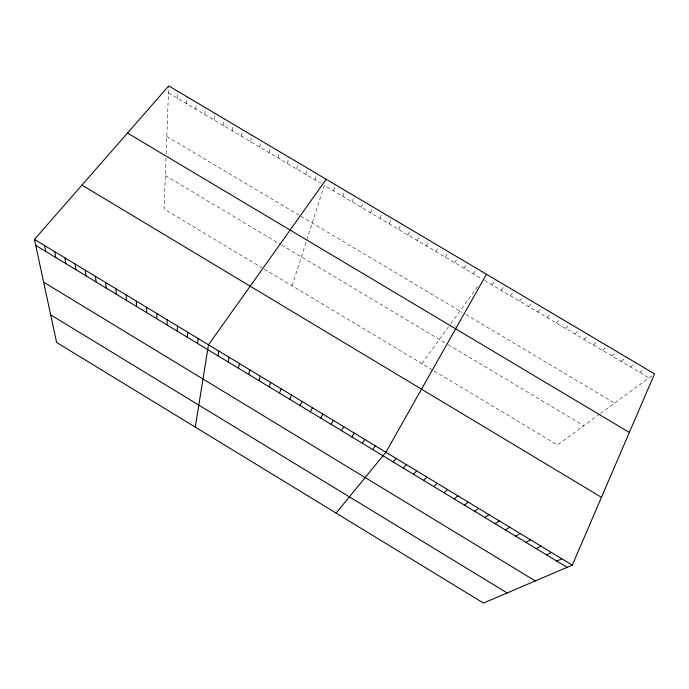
<?xml version="1.0" encoding="UTF-8"?>
<svg xmlns="http://www.w3.org/2000/svg" width="689" height="689" viewBox="0 0 689 689"><rect width="100%" height="100%" fill="white"/><g stroke="black" fill="none" stroke-linecap="round" stroke-linejoin="round"><path stroke-width="0.52" stroke-dasharray="3.44 2.58" d="M166.006 158.091L164.085 209.068L261.794 267.659M166.152 154.078L168.684 86.935M177.547 98.346L177.908 91.379M186.65 103.738L187.107 96.83M195.762 109.146L196.322 102.291M204.883 114.555L205.537 107.76M214.012 119.972L214.77 113.229M223.15 125.389L224.003 118.697M232.296 130.815L233.252 124.184M241.451 136.241L242.502 129.67M250.624 141.684L251.769 135.156M259.796 147.119L261.045 140.651M268.977 152.57L270.329 146.154M278.175 158.022L279.622 151.666M287.382 163.482L288.924 157.178M296.589 168.943L298.234 162.699M305.813 174.412L307.561 168.219M315.045 179.889L316.888 173.749M292.067 285.806L324.286 185.367L481.938 278.873M333.528 190.853L335.577 184.833M342.786 196.339L344.939 190.379M352.062 201.843L354.31 195.934M361.337 207.337L363.689 201.489M370.622 212.849L373.076 207.053M379.915 218.361L382.473 212.625M389.225 223.882L391.886 218.198M398.535 229.403L401.299 223.779M407.862 234.932L410.73 229.368M417.198 240.47L420.161 234.958M426.543 246.007L429.609 240.556M435.887 251.563L439.065 246.162M445.249 257.109L448.53 251.769M454.628 262.673L458.004 257.385M464.007 268.236L467.486 263.009M473.395 273.8L476.986 268.632M421.866 363.628L450.296 324.321M450.916 323.46L479.062 284.54M491.955 284.807L495.744 279.76M501.118 290.241L505.011 285.246M510.291 295.684L514.287 290.749M519.472 301.127L523.571 296.253M528.67 306.579L532.873 301.756M537.868 312.039L542.174 307.277M547.075 317.5L551.484 312.789M556.299 322.969L560.812 318.318M565.523 328.438L570.139 323.847M574.764 333.924L579.483 329.385M584.014 339.401L588.828 334.923M593.263 344.896L598.19 340.478M602.53 350.391L607.56 346.024M611.806 355.886L616.939 351.588M621.09 361.398L626.327 357.152M630.383 366.91L635.723 362.724M639.685 372.422L645.137 368.296M599.619 414.123L557.522 444.973L433.51 370.613M600.481 413.495L653.758 374.454M168.452 92.946L320.583 183.171M484.625 280.466L648.995 377.942M166.816 136.431L300.146 215.829M301.007 216.346L462.491 312.513M465.902 314.546L614.64 403.117M165.343 175.583L280.776 244.578M281.672 245.112L447.359 344.147M448.246 344.681L583.816 425.707M264.318 269.166L432.675 370.114"/><path stroke-width="1.03" d="M146.645 312.591L146.679 307.372M156.791 318.74L156.946 313.59M166.953 324.898L167.229 319.817M177.125 331.056L177.529 326.052M187.313 337.231L187.83 332.296M197.502 343.406L198.148 338.54M195.28 427.12L208.483 344.801L326.233 179.286M217.931 355.782L218.818 351.063M228.162 361.975L229.17 357.333M238.403 368.184L239.539 363.611M248.651 374.394L249.918 369.89M258.918 380.612L260.304 376.185M269.192 386.839L270.699 382.481M279.476 393.066L281.112 388.785M289.776 399.31L291.542 395.098M572.309 565.118L654.55 373.877L168.719 85.936L34.45 239.41L56.601 342.459L483.471 603.064L572.309 565.118L34.45 239.41M300.085 405.554L301.971 401.42M310.412 411.807L312.418 407.742M320.738 418.068L322.883 414.08M486.486 274.274L385.892 452.234L336.094 513.09M331.082 424.338L333.355 420.419M341.443 430.608L343.837 426.767M351.812 436.895L354.327 433.123M362.19 443.182L364.834 439.487M372.585 449.478L375.359 445.852M393.118 461.923L396.149 458.443M403.263 468.064L406.415 464.662M413.426 474.221L416.699 470.888M423.589 480.379L426.991 477.124M433.769 486.546L437.3 483.359M443.957 492.721L447.617 489.612M454.163 498.896L457.944 495.865M464.369 505.089L468.279 502.126M474.6 511.281L478.631 508.396M484.832 517.482L488.992 514.666M495.081 523.692L499.37 520.953M505.338 529.901L509.757 527.24M515.605 536.128L520.152 533.536M525.888 542.355L530.564 539.84M536.18 548.59L540.977 546.144M546.48 554.834L551.415 552.466M556.798 561.079L561.854 558.788M127.499 133.046L629.358 432.459M81.965 185.1L601.471 497.312M35.733 245.396L567.125 567.34M43.648 282.189L535.301 580.93M50.667 314.856L507.164 592.945M44.596 245.56L45.767 251.476M54.75 251.709L55.8 257.557M64.921 257.867L65.851 263.646M75.101 264.033L75.911 269.735M85.29 270.2L85.979 275.841M95.495 276.375L96.064 281.947M105.71 282.568L106.158 288.062M115.933 288.76L116.26 294.186M126.165 294.952L126.38 300.318M136.413 301.162L136.508 306.45"/></g></svg>
